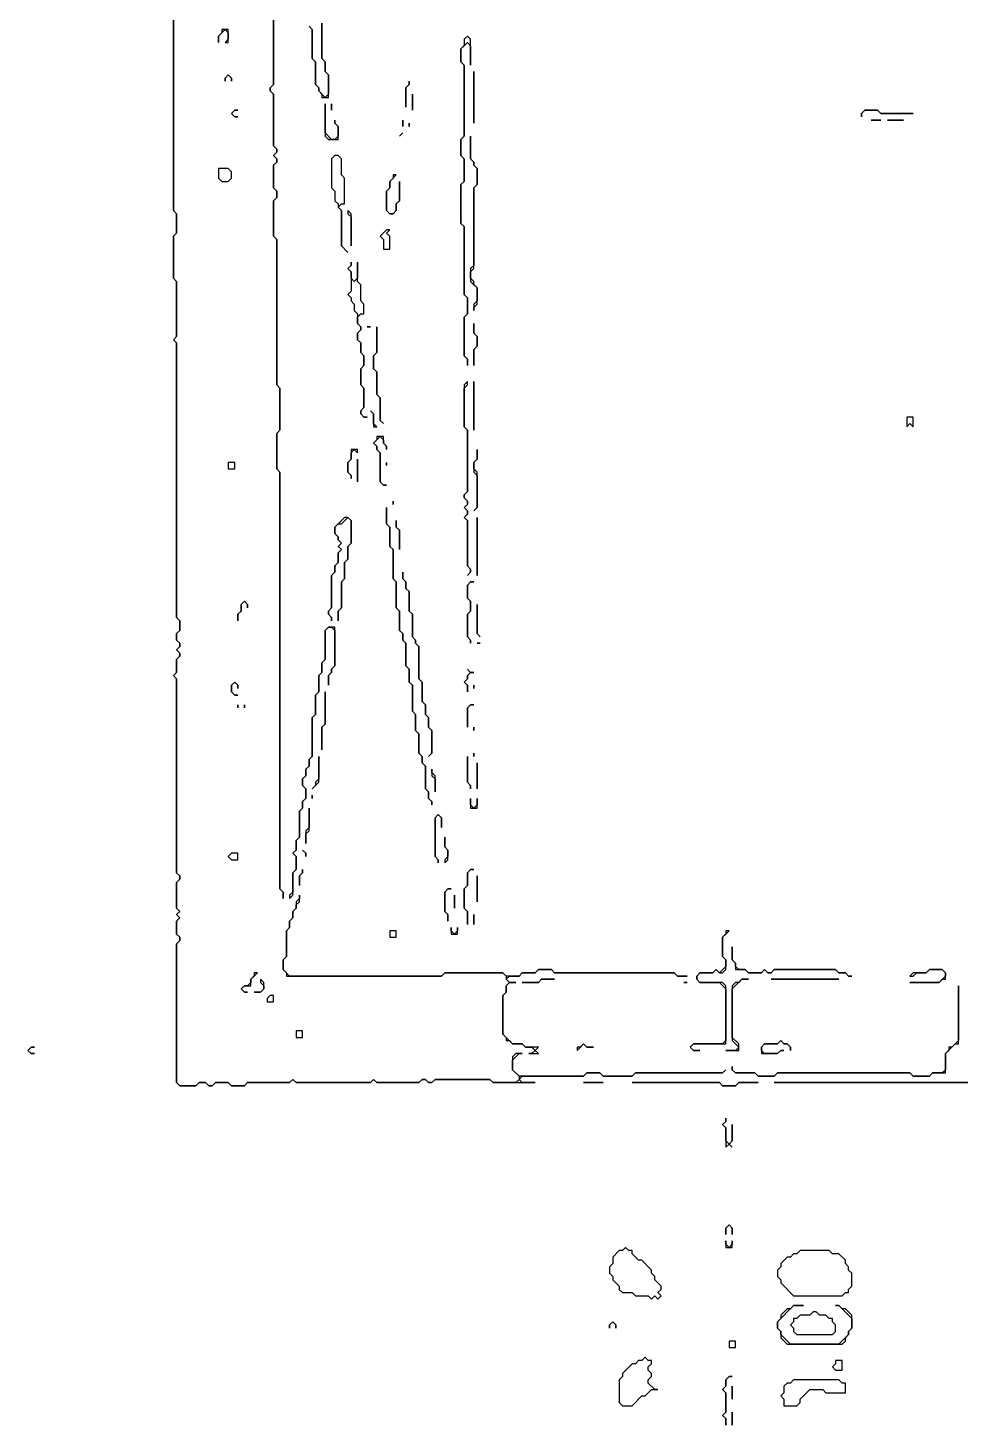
# Model space of a CAD drawing. Header units: metres. Extents: x 0 to 3575, y 1 to 2763.
# Drawn here: x 954 to 1242.5, y 1008 to 1440.5 of the extents above; entities that cross this region are included whole.
import ezdxf

# ---------------------------------------------------------------- set-up
doc = ezdxf.new("R2010")
doc.units = ezdxf.units.M

msp = doc.modelspace()

# ---------------------------------------------------------------- linework, layer by layer
for points in [[(999, 1515), (999, 1384), (1000, 1383), (1000, 1377), (999, 1376), (999, 1363), (1000, 1362), (1000, 1345), (999, 1344), (1000, 1343), (1000, 1258), (1001, 1257), (1001, 1254), (1000, 1253), (1000, 1251), (1001, 1250), (1001, 1249), (1000, 1248), (1001, 1247), (1001, 1246), (1000, 1245), (1000, 1241), (999, 1240), (1000, 1239), (1000, 1179), (1001, 1178), (1001, 1177), (1000, 1176), (1000, 1168), (1001, 1167), (1000, 1166), (1001, 1165), (1000, 1164), (1000, 1160), (1001, 1159), (1001, 1158), (1000, 1157), (1000, 1114), (1001, 1113), (1006, 1113), (1007, 1114), (1009, 1114), (1010, 1113), (1011, 1113), (1012, 1114), (1016, 1114), (1017, 1113), (1021, 1113), (1022, 1114), (1035, 1114), (1036, 1115), (1037, 1114), (1060, 1114), (1061, 1115), (1062, 1114), (1075, 1114), (1076, 1115), (1077, 1115), (1078, 1114), (1079, 1114), (1080, 1115), (1097, 1115), (1098, 1114), (1111, 1114), (1107, 1114), (1106, 1115), (1107, 1116), (1126, 1116), (1127, 1117), (1131, 1117), (1132, 1116), (1141, 1116), (1142, 1117), (1169, 1117), (1170, 1118), (1169, 1117), (1142, 1117), (1141, 1116), (1132, 1116), (1131, 1117), (1127, 1117), (1126, 1116), (1106, 1116), (1104, 1118), (1104, 1121), (1106, 1123), (1107, 1123), (1105, 1123), (1104, 1122), (1104, 1118), (1106, 1116), (1106, 1115), (1105, 1114), (1098, 1114), (1097, 1115), (1080, 1115), (1079, 1114), (1078, 1114), (1077, 1115), (1076, 1115), (1075, 1114), (1062, 1114), (1061, 1115), (1060, 1114), (1037, 1114), (1036, 1115), (1035, 1114), (1022, 1114), (1021, 1113), (1017, 1113), (1016, 1114), (1012, 1114), (1011, 1113), (1010, 1113), (1009, 1114), (1007, 1114), (1006, 1113), (1001, 1113), (1000, 1114), (1000, 1157), (1001, 1158), (1001, 1159), (1000, 1160), (1000, 1164), (1001, 1165), (1000, 1166), (1001, 1167), (1000, 1168), (1000, 1176), (1001, 1177), (1001, 1178), (1000, 1179), (1000, 1239), (999, 1240), (1000, 1241), (1000, 1245), (1001, 1246), (1001, 1247), (1000, 1248), (1001, 1249), (1001, 1250), (1000, 1251), (1000, 1253), (1001, 1254), (1001, 1257), (1000, 1258), (1000, 1343), (999, 1344), (1000, 1345), (1000, 1362), (999, 1363), (999, 1376), (1000, 1377), (1000, 1383), (999, 1384), (999, 1515)], [(1030, 1482), (1030, 1423), (1029, 1422), (1029, 1421), (1030, 1420), (1030, 1404), (1031, 1403), (1031, 1402), (1030, 1401), (1031, 1400), (1031, 1399), (1030, 1398), (1030, 1391), (1031, 1390), (1031, 1388), (1030, 1387), (1030, 1376), (1031, 1375), (1031, 1330), (1032, 1329), (1032, 1316), (1031, 1315), (1031, 1304), (1032, 1303), (1032, 1174), (1033, 1173), (1033, 1171), (1033, 1173), (1032, 1174), (1032, 1303), (1031, 1304), (1031, 1315), (1032, 1316), (1032, 1329), (1031, 1330), (1031, 1375), (1030, 1376), (1030, 1387), (1031, 1388), (1031, 1390), (1030, 1391), (1030, 1398), (1031, 1399), (1031, 1400), (1030, 1401), (1031, 1402), (1031, 1403), (1030, 1404), (1030, 1420), (1029, 1421), (1029, 1422), (1030, 1423), (1030, 1482)], [(1041, 1441), (1042, 1440), (1042, 1431), (1043, 1430), (1043, 1423), (1044, 1422), (1044, 1421), (1045, 1420), (1045, 1419), (1047, 1419), (1047, 1426), (1046, 1427), (1046, 1430), (1045, 1431), (1045, 1442)], [(1045, 1442), (1045, 1431), (1046, 1430), (1046, 1427), (1047, 1426), (1047, 1420), (1046, 1419), (1044, 1421), (1044, 1422), (1043, 1423), (1043, 1430), (1042, 1431), (1042, 1440), (1041, 1441)]]:
    msp.add_lwpolyline(points)
for points in [[(976, 1438)], [(976, 1436)], [(1014, 1440), (1014, 1439), (1013, 1438), (1013, 1436), (1013, 1438), (1015, 1440), (1016, 1439), (1016, 1437), (1015, 1436), (1016, 1436), (1016, 1440)], [(1090, 1438), (1089, 1437), (1089, 1435), (1088, 1434), (1088, 1430), (1089, 1429), (1089, 1407), (1088, 1406), (1088, 1401), (1089, 1400), (1089, 1393), (1088, 1392), (1088, 1380), (1089, 1379), (1089, 1358), (1090, 1357), (1090, 1352), (1089, 1351), (1089, 1339), (1090, 1338), (1090, 1336), (1090, 1338), (1089, 1339), (1089, 1351), (1090, 1352), (1090, 1357), (1089, 1358), (1089, 1379), (1088, 1380), (1088, 1392), (1089, 1393), (1089, 1400), (1088, 1401), (1088, 1406), (1089, 1407), (1089, 1429), (1088, 1430), (1088, 1434), (1090, 1436), (1091, 1435), (1091, 1429), (1091, 1437)], [(1016, 1426), (1015, 1425), (1015, 1424), (1015, 1425), (1016, 1426), (1017, 1425), (1017, 1424), (1017, 1425)], [(1072, 1424), (1072, 1423), (1071, 1422), (1071, 1416), (1071, 1422), (1072, 1423)], [(1074, 1424)], [(1092, 1427), (1092, 1411)], [(1073, 1420), (1073, 1415)], [(1074, 1422)], [(1018, 1415), (1017, 1414), (1018, 1413), (1019, 1413), (1018, 1413), (1017, 1414), (1018, 1415), (1019, 1415)], [(1046, 1417), (1046, 1407), (1047, 1406), (1050, 1406), (1050, 1410), (1049, 1411), (1049, 1412), (1049, 1411), (1050, 1410), (1050, 1407), (1049, 1406), (1048, 1406), (1046, 1408)], [(1048, 1417), (1048, 1415)], [(1213, 1415), (1212, 1414), (1212, 1413), (1212, 1414), (1213, 1415), (1217, 1415), (1218, 1414), (1228, 1414), (1218, 1414), (1217, 1415)], [(1070, 1412), (1070, 1410)], [(1072, 1413)], [(1072, 1411), (1072, 1410)], [(1215, 1412), (1218, 1412)], [(1220, 1412), (1225, 1412)], [(1070, 1408), (1069, 1407)], [(1091, 1407), (1091, 1400), (1092, 1399), (1092, 1398), (1093, 1397), (1093, 1392), (1092, 1391), (1092, 1367), (1091, 1366), (1091, 1362), (1093, 1360), (1093, 1356), (1092, 1355), (1092, 1353), (1092, 1354), (1093, 1355), (1093, 1360), (1092, 1361), (1092, 1362), (1091, 1363), (1091, 1365), (1092, 1366), (1092, 1391), (1093, 1392), (1093, 1397), (1092, 1398), (1092, 1399), (1091, 1400)], [(1013, 1397), (1013, 1394), (1014, 1393), (1016, 1393), (1017, 1394), (1017, 1396), (1016, 1397)], [(1049, 1401), (1048, 1400), (1048, 1391), (1049, 1390), (1049, 1387), (1050, 1386), (1050, 1385), (1051, 1384), (1051, 1373), (1053, 1371), (1051, 1373), (1051, 1384), (1050, 1385), (1051, 1386), (1052, 1386), (1052, 1394), (1051, 1395), (1051, 1400), (1050, 1401)], [(1067, 1395), (1067, 1394), (1066, 1393), (1066, 1391), (1065, 1390), (1065, 1384), (1066, 1383), (1067, 1383), (1068, 1384), (1068, 1386), (1069, 1387), (1069, 1393), (1069, 1387), (1068, 1386), (1068, 1384), (1067, 1383), (1066, 1383), (1065, 1384), (1065, 1390), (1066, 1391), (1066, 1393), (1068, 1395)], [(1053, 1384), (1053, 1383), (1054, 1382), (1054, 1373), (1054, 1383)], [(1065, 1378), (1063, 1376), (1064, 1375), (1064, 1372), (1066, 1372), (1066, 1376), (1065, 1377), (1066, 1378)], [(1054, 1368), (1054, 1367), (1053, 1366), (1054, 1365), (1054, 1359), (1053, 1358), (1054, 1357), (1054, 1356), (1055, 1355), (1055, 1353), (1056, 1352), (1056, 1349), (1057, 1348), (1057, 1347), (1056, 1346), (1056, 1344), (1057, 1343), (1057, 1340), (1058, 1339), (1058, 1336), (1057, 1335), (1057, 1330), (1058, 1329), (1058, 1323), (1057, 1322), (1057, 1321), (1058, 1320), (1059, 1320), (1058, 1320), (1057, 1321), (1057, 1322), (1058, 1323), (1058, 1329), (1057, 1330), (1057, 1335), (1058, 1336), (1058, 1339), (1057, 1340), (1057, 1343), (1056, 1344), (1056, 1346), (1057, 1347), (1057, 1348), (1056, 1349), (1056, 1351), (1057, 1352), (1058, 1352), (1058, 1355), (1057, 1356), (1057, 1361), (1056, 1362), (1056, 1368), (1056, 1363), (1055, 1362), (1054, 1363), (1054, 1365), (1053, 1366), (1054, 1367)], [(1059, 1348), (1060, 1348)], [(1062, 1348), (1062, 1340), (1061, 1339), (1061, 1335), (1062, 1334), (1062, 1327), (1063, 1326), (1063, 1319), (1064, 1318), (1063, 1319), (1063, 1326), (1062, 1327), (1062, 1334), (1061, 1335), (1061, 1339), (1062, 1340)], [(1092, 1349), (1092, 1346), (1093, 1345), (1093, 1342), (1092, 1341), (1092, 1336), (1092, 1341), (1093, 1342), (1093, 1345), (1092, 1346)], [(1090, 1331), (1089, 1330), (1089, 1317), (1090, 1316), (1090, 1297), (1089, 1296), (1089, 1295), (1090, 1294), (1090, 1293), (1089, 1292), (1090, 1291), (1090, 1290), (1089, 1289), (1090, 1288), (1090, 1274), (1091, 1273), (1091, 1272), (1090, 1271), (1091, 1272), (1091, 1273), (1090, 1274), (1090, 1288), (1089, 1289), (1090, 1290), (1090, 1291), (1089, 1292), (1090, 1293), (1090, 1294), (1089, 1295), (1089, 1296), (1090, 1297), (1090, 1316), (1089, 1317), (1089, 1329), (1090, 1330)], [(1092, 1331), (1092, 1316)], [(1060, 1322), (1061, 1321), (1061, 1317), (1062, 1317), (1061, 1318), (1061, 1321)], [(1226, 1320), (1226, 1317), (1227, 1318), (1228, 1317), (1228, 1320)], [(1062, 1314), (1062, 1313), (1061, 1312), (1062, 1311), (1062, 1310), (1063, 1309), (1063, 1300), (1064, 1299), (1065, 1299), (1064, 1299), (1063, 1300), (1063, 1309), (1062, 1310), (1062, 1311), (1061, 1312), (1063, 1314), (1064, 1313), (1064, 1312), (1065, 1311), (1065, 1310), (1065, 1311), (1064, 1312), (1064, 1314)], [(1054, 1310), (1054, 1307), (1053, 1306), (1053, 1303), (1054, 1302), (1054, 1301), (1054, 1302), (1053, 1303), (1053, 1306), (1054, 1307), (1054, 1309), (1055, 1310), (1056, 1309), (1056, 1310)], [(1056, 1307), (1056, 1300)], [(1093, 1310), (1093, 1307), (1092, 1306), (1092, 1303), (1093, 1302), (1093, 1292), (1092, 1291), (1093, 1292), (1093, 1303), (1092, 1304), (1092, 1306), (1093, 1307)], [(1016, 1306), (1016, 1304), (1018, 1304), (1018, 1306)], [(1065, 1306), (1065, 1305)], [(1065, 1294)], [(1067, 1294), (1067, 1293)], [(1052, 1289), (1049, 1286), (1049, 1284), (1050, 1283), (1050, 1282), (1051, 1281), (1050, 1280), (1051, 1279), (1050, 1278), (1050, 1275), (1049, 1274), (1049, 1272), (1048, 1271), (1048, 1261), (1047, 1260), (1047, 1259), (1048, 1258), (1048, 1257), (1048, 1258), (1047, 1259), (1047, 1260), (1048, 1261), (1048, 1271), (1049, 1272), (1049, 1274), (1050, 1275), (1050, 1278), (1051, 1279), (1050, 1280), (1051, 1281), (1050, 1282), (1050, 1283), (1049, 1284), (1049, 1286), (1050, 1287), (1051, 1287), (1053, 1289), (1054, 1288), (1054, 1281), (1053, 1280), (1053, 1276), (1052, 1275), (1052, 1270), (1051, 1269), (1051, 1261), (1050, 1260), (1050, 1257), (1050, 1260), (1051, 1261), (1051, 1269), (1052, 1270), (1052, 1275), (1053, 1276), (1053, 1280), (1054, 1281), (1054, 1288), (1053, 1289)], [(1065, 1292), (1065, 1287), (1066, 1286), (1066, 1280), (1067, 1279), (1067, 1270), (1068, 1269), (1068, 1261), (1069, 1260), (1069, 1254), (1070, 1253), (1070, 1251), (1071, 1250), (1071, 1243), (1072, 1242), (1072, 1238), (1073, 1237), (1073, 1229), (1074, 1228), (1074, 1223), (1075, 1222), (1075, 1216), (1076, 1215), (1076, 1213), (1077, 1212), (1077, 1205), (1078, 1204), (1078, 1202), (1079, 1201), (1079, 1200), (1079, 1201), (1078, 1202), (1078, 1204), (1077, 1205), (1077, 1212), (1076, 1213), (1076, 1215), (1075, 1216), (1075, 1222), (1074, 1223), (1074, 1228), (1073, 1229), (1073, 1237), (1072, 1238), (1072, 1242), (1071, 1243), (1071, 1250), (1070, 1251), (1070, 1253), (1069, 1254), (1069, 1260), (1068, 1261), (1068, 1269), (1067, 1270), (1067, 1279), (1066, 1280), (1066, 1286), (1065, 1287)], [(1093, 1289), (1093, 1271)], [(1068, 1288), (1068, 1286), (1069, 1285), (1069, 1279), (1069, 1285), (1068, 1286)], [(1070, 1272), (1070, 1270), (1071, 1269), (1071, 1267), (1072, 1266), (1072, 1260), (1073, 1259), (1073, 1252), (1074, 1251), (1074, 1250), (1075, 1249), (1075, 1239), (1076, 1238), (1076, 1232), (1077, 1231), (1077, 1228), (1078, 1227), (1078, 1224), (1079, 1223), (1079, 1216), (1078, 1215), (1079, 1216), (1079, 1223), (1078, 1224), (1078, 1227), (1077, 1228), (1077, 1231), (1076, 1232), (1076, 1238), (1075, 1239), (1075, 1249), (1074, 1250), (1074, 1251), (1073, 1252), (1073, 1259), (1072, 1260), (1072, 1266), (1071, 1267), (1071, 1269), (1070, 1270)], [(1091, 1269), (1090, 1268), (1090, 1264), (1091, 1263), (1091, 1260), (1090, 1259), (1090, 1252), (1091, 1251), (1091, 1250), (1091, 1251), (1090, 1252), (1090, 1259), (1091, 1260), (1091, 1263), (1090, 1264), (1090, 1268), (1091, 1269), (1092, 1269)], [(1021, 1263), (1020, 1262), (1020, 1260), (1019, 1259), (1019, 1257), (1019, 1259), (1020, 1260), (1020, 1262), (1021, 1263), (1022, 1262), (1022, 1261), (1022, 1262)], [(1093, 1262), (1093, 1253), (1094, 1252), (1093, 1253)], [(1047, 1255), (1046, 1254), (1046, 1245), (1045, 1244), (1045, 1241), (1044, 1240), (1044, 1235), (1043, 1234), (1043, 1228), (1042, 1227), (1042, 1215), (1041, 1214), (1041, 1212), (1040, 1211), (1040, 1209), (1039, 1208), (1039, 1206), (1040, 1205), (1040, 1202), (1039, 1201), (1039, 1199), (1038, 1198), (1038, 1190), (1037, 1189), (1037, 1186), (1036, 1185), (1037, 1184), (1037, 1180), (1036, 1179), (1036, 1173), (1035, 1172), (1035, 1171), (1036, 1172), (1036, 1179), (1037, 1180), (1037, 1184), (1036, 1185), (1037, 1186), (1037, 1189), (1038, 1190), (1038, 1198), (1039, 1199), (1039, 1201), (1040, 1202), (1040, 1205), (1039, 1206), (1039, 1208), (1040, 1209), (1040, 1211), (1041, 1212), (1041, 1214), (1042, 1215), (1042, 1227), (1043, 1228), (1043, 1234), (1044, 1235), (1044, 1240), (1045, 1241), (1045, 1244), (1046, 1245), (1046, 1254), (1047, 1255), (1048, 1255), (1049, 1254), (1049, 1243), (1048, 1242), (1048, 1241), (1047, 1240), (1047, 1237), (1047, 1240), (1048, 1241), (1048, 1242), (1049, 1243), (1049, 1255)], [(1093, 1250), (1094, 1250)], [(1090, 1242), (1091, 1241), (1090, 1240), (1090, 1239), (1089, 1238), (1090, 1237), (1090, 1235), (1090, 1237), (1089, 1238), (1090, 1239), (1090, 1240), (1091, 1241), (1092, 1241), (1091, 1241)], [(1018, 1238), (1017, 1237), (1017, 1235), (1018, 1234), (1019, 1234), (1018, 1234), (1017, 1235), (1017, 1237), (1018, 1238), (1019, 1237), (1019, 1236), (1019, 1237)], [(1092, 1237), (1092, 1236)], [(1046, 1235), (1046, 1225), (1045, 1224), (1045, 1217), (1045, 1224), (1046, 1225)], [(1019, 1231), (1019, 1230)], [(1021, 1231), (1021, 1230)], [(1091, 1231), (1090, 1230), (1090, 1224), (1090, 1230), (1091, 1231), (1092, 1231)], [(1092, 1224), (1092, 1223)], [(1092, 1216), (1092, 1215)], [(1044, 1215), (1044, 1208), (1043, 1207), (1043, 1206), (1042, 1205), (1044, 1207)], [(1079, 1211), (1079, 1209), (1080, 1208), (1080, 1204), (1080, 1209), (1079, 1210)], [(1090, 1215), (1090, 1207), (1091, 1206), (1091, 1205), (1091, 1206), (1090, 1207)], [(1093, 1213), (1093, 1205)], [(1042, 1203), (1042, 1202)], [(1041, 1199), (1041, 1193), (1040, 1192), (1040, 1188), (1040, 1191), (1041, 1192)], [(1091, 1202), (1091, 1199), (1093, 1199), (1093, 1202), (1093, 1200), (1092, 1199), (1091, 1200)], [(1081, 1197), (1080, 1196), (1080, 1184), (1081, 1183), (1081, 1182), (1081, 1183), (1080, 1184), (1080, 1196), (1081, 1197), (1082, 1196), (1082, 1193), (1082, 1196)], [(1083, 1190), (1083, 1187), (1084, 1186), (1084, 1184), (1083, 1183), (1083, 1182), (1084, 1183), (1084, 1186), (1083, 1187)], [(1039, 1186), (1040, 1185), (1040, 1184), (1040, 1185)], [(1017, 1185), (1016, 1184), (1017, 1183), (1019, 1183), (1019, 1185)], [(1039, 1180), (1039, 1179), (1038, 1178), (1038, 1175), (1038, 1178), (1039, 1179)], [(1091, 1180), (1090, 1179), (1090, 1175), (1089, 1174), (1089, 1168), (1090, 1167), (1090, 1163), (1090, 1167), (1089, 1168), (1089, 1174), (1090, 1175), (1090, 1179), (1091, 1180), (1092, 1180)], [(1093, 1178), (1093, 1170)], [(1084, 1174), (1083, 1173), (1083, 1167), (1084, 1166), (1084, 1164), (1084, 1166), (1083, 1167), (1083, 1173), (1084, 1174), (1085, 1174)], [(1038, 1172), (1038, 1171), (1037, 1170), (1037, 1168), (1036, 1167), (1036, 1165), (1035, 1164), (1035, 1162), (1034, 1161), (1034, 1153), (1033, 1152), (1033, 1149), (1034, 1148), (1034, 1147), (1082, 1147), (1083, 1148), (1101, 1148), (1102, 1147), (1102, 1146), (1103, 1145), (1102, 1144), (1102, 1142), (1101, 1141), (1101, 1129), (1102, 1128), (1102, 1127), (1103, 1127), (1104, 1126), (1107, 1126), (1108, 1125), (1110, 1125), (1111, 1124), (1110, 1123), (1109, 1123), (1112, 1123), (1111, 1124), (1112, 1125), (1108, 1125), (1107, 1126), (1104, 1126), (1101, 1129), (1101, 1141), (1102, 1142), (1102, 1144), (1103, 1145), (1105, 1145), (1103, 1145), (1102, 1146), (1103, 1147), (1106, 1147), (1107, 1148), (1111, 1148), (1112, 1149), (1116, 1149), (1117, 1148), (1154, 1148), (1155, 1147), (1158, 1147), (1155, 1147), (1154, 1148), (1117, 1148), (1116, 1149), (1112, 1149), (1111, 1148), (1107, 1148), (1106, 1147), (1102, 1147), (1101, 1148), (1083, 1148), (1082, 1147), (1035, 1147), (1033, 1149), (1033, 1152), (1034, 1153), (1034, 1161), (1035, 1162), (1035, 1164), (1036, 1165), (1036, 1167), (1037, 1168), (1037, 1169), (1038, 1170)], [(1086, 1172), (1086, 1168)], [(1086, 1164)], [(1092, 1166), (1092, 1163)], [(1066, 1161), (1066, 1159), (1068, 1159), (1068, 1161)], [(1085, 1162), (1085, 1160), (1087, 1160), (1087, 1162), (1087, 1161), (1086, 1160), (1085, 1161)], [(1170, 1161), (1170, 1160), (1169, 1159), (1169, 1153), (1170, 1152), (1170, 1150), (1168, 1148), (1167, 1149), (1166, 1148), (1162, 1148), (1161, 1147), (1161, 1146), (1162, 1145), (1168, 1145), (1170, 1143), (1170, 1127), (1169, 1126), (1160, 1126), (1159, 1125), (1160, 1124), (1162, 1124), (1160, 1124), (1159, 1125), (1160, 1126), (1170, 1126), (1170, 1144), (1169, 1145), (1162, 1145), (1161, 1146), (1161, 1147), (1162, 1148), (1166, 1148), (1167, 1149), (1168, 1148), (1169, 1148), (1170, 1149), (1170, 1152), (1169, 1153), (1169, 1159), (1171, 1161)], [(1172, 1156), (1172, 1152), (1173, 1151), (1173, 1149), (1176, 1149), (1177, 1148), (1181, 1148), (1182, 1149), (1183, 1148), (1184, 1148), (1185, 1149), (1204, 1149), (1205, 1148), (1207, 1148), (1208, 1147), (1209, 1147), (1208, 1147), (1207, 1148), (1205, 1148), (1204, 1149), (1185, 1149), (1184, 1148), (1183, 1148), (1182, 1149), (1181, 1148), (1177, 1148), (1176, 1149), (1174, 1149), (1173, 1150), (1173, 1151), (1172, 1152)], [(1024, 1148), (1024, 1147), (1023, 1146), (1023, 1145), (1022, 1144), (1021, 1144), (1020, 1143), (1021, 1142), (1022, 1142), (1021, 1142), (1020, 1143), (1021, 1144), (1023, 1144), (1023, 1146), (1025, 1148)], [(1233, 1149), (1232, 1148), (1228, 1148), (1227, 1147), (1228, 1147), (1229, 1148), (1232, 1148), (1233, 1149), (1237, 1149), (1238, 1148), (1238, 1147), (1236, 1145), (1227, 1145), (1236, 1145), (1237, 1146), (1238, 1146), (1238, 1148), (1237, 1149)], [(1026, 1146), (1026, 1145), (1027, 1144), (1027, 1143), (1026, 1142), (1024, 1142), (1026, 1142), (1027, 1143), (1027, 1145)], [(1113, 1146), (1112, 1145), (1107, 1145), (1112, 1145), (1113, 1146), (1117, 1146)], [(1157, 1145), (1158, 1145)], [(1175, 1146), (1174, 1145), (1173, 1145), (1172, 1144), (1172, 1127), (1174, 1125), (1173, 1124), (1170, 1124), (1174, 1124), (1174, 1126), (1172, 1128), (1172, 1143), (1175, 1146), (1177, 1146)], [(1242, 1144), (1242, 1127), (1240, 1125), (1239, 1125), (1239, 1124), (1238, 1123), (1238, 1118), (1237, 1117), (1234, 1117), (1233, 1116), (1228, 1116), (1227, 1117), (1186, 1117), (1185, 1116), (1180, 1116), (1179, 1117), (1173, 1117), (1172, 1118), (1172, 1119), (1172, 1118), (1173, 1117), (1179, 1117), (1180, 1116), (1185, 1116), (1186, 1117), (1227, 1117), (1228, 1116), (1233, 1116), (1234, 1117), (1238, 1117), (1238, 1123), (1241, 1126), (1242, 1126)], [(1184, 1146), (1205, 1146)], [(1029, 1141), (1028, 1140), (1028, 1139), (1030, 1139), (1030, 1141)], [(1037, 1130), (1037, 1128), (1039, 1128), (1039, 1130)], [(955, 1125), (954, 1124), (955, 1123), (956, 1123), (955, 1123), (954, 1124), (955, 1125), (956, 1125)], [(1126, 1126), (1125, 1125), (1124, 1125), (1124, 1124), (1126, 1126), (1127, 1125), (1129, 1125), (1127, 1125)], [(1187, 1127), (1186, 1126), (1182, 1126), (1181, 1125), (1181, 1123), (1186, 1123), (1187, 1124), (1188, 1124), (1187, 1124), (1186, 1123), (1182, 1123), (1181, 1124), (1181, 1125), (1182, 1126), (1186, 1126), (1187, 1127), (1188, 1126), (1189, 1126), (1190, 1125), (1190, 1124), (1190, 1125), (1189, 1126), (1188, 1126)], [(1129, 1123)], [(1126, 1114), (1132, 1114)], [(1141, 1114), (1168, 1114), (1169, 1113), (1173, 1113), (1174, 1114), (1180, 1114), (1174, 1114), (1173, 1113), (1169, 1113), (1168, 1114)], [(1247, 1115), (1246, 1114), (1185, 1114), (1246, 1114), (1247, 1115), (1248, 1114), (1257, 1114), (1258, 1115), (1347, 1115), (1348, 1114), (1350, 1114), (1348, 1114), (1347, 1115), (1258, 1115), (1257, 1114), (1248, 1114)], [(1170, 1103), (1170, 1102), (1169, 1101), (1170, 1100), (1170, 1094), (1171, 1095), (1172, 1094), (1171, 1095), (1172, 1096), (1172, 1101), (1172, 1096), (1171, 1095), (1170, 1096), (1170, 1100), (1169, 1101), (1170, 1102)], [(1172, 1103)], [(1171, 1070), (1170, 1069), (1170, 1067), (1170, 1069), (1171, 1070), (1172, 1069), (1172, 1067), (1172, 1069)], [(1170, 1065), (1170, 1063), (1172, 1063), (1172, 1065), (1172, 1064), (1171, 1063), (1170, 1064)], [(1139, 1063), (1138, 1062), (1137, 1062), (1135, 1060), (1135, 1058), (1134, 1057), (1134, 1055), (1135, 1054), (1135, 1053), (1137, 1051), (1137, 1050), (1138, 1049), (1141, 1049), (1142, 1048), (1146, 1048), (1147, 1047), (1148, 1048), (1149, 1047), (1150, 1048), (1149, 1049), (1150, 1050), (1150, 1051), (1148, 1053), (1148, 1054), (1147, 1055), (1147, 1056), (1144, 1059), (1143, 1059), (1141, 1061), (1141, 1062), (1140, 1062)], [(1193, 1062), (1192, 1061), (1191, 1061), (1190, 1060), (1189, 1060), (1187, 1058), (1187, 1057), (1186, 1056), (1186, 1054), (1187, 1053), (1187, 1052), (1191, 1048), (1206, 1048), (1207, 1049), (1208, 1049), (1208, 1050), (1209, 1051), (1209, 1055), (1208, 1056), (1208, 1057), (1207, 1058), (1207, 1059), (1205, 1061), (1203, 1061), (1202, 1062)], [(1191, 1045), (1190, 1044), (1189, 1044), (1187, 1042), (1187, 1041), (1186, 1040), (1186, 1038), (1187, 1037), (1187, 1035), (1189, 1033), (1206, 1033), (1207, 1034), (1207, 1035), (1208, 1036), (1208, 1037), (1209, 1038), (1209, 1042), (1207, 1044), (1206, 1044), (1205, 1045), (1204, 1045), (1205, 1045), (1209, 1041), (1209, 1038), (1208, 1037), (1208, 1036), (1205, 1033), (1190, 1033), (1187, 1036), (1187, 1037), (1186, 1038), (1186, 1040), (1191, 1045), (1194, 1045)], [(1197, 1043), (1196, 1042), (1193, 1042), (1192, 1041), (1191, 1041), (1191, 1040), (1190, 1039), (1191, 1038), (1191, 1037), (1192, 1036), (1203, 1036), (1204, 1037), (1204, 1039), (1203, 1040), (1203, 1041), (1202, 1041), (1201, 1042), (1199, 1042), (1198, 1043)], [(1135, 1040), (1134, 1039), (1134, 1038), (1134, 1039), (1135, 1040), (1136, 1039), (1136, 1038), (1136, 1039)], [(1171, 1034), (1171, 1032), (1173, 1032), (1173, 1034)], [(1145, 1029), (1144, 1028), (1143, 1028), (1142, 1027), (1141, 1027), (1138, 1024), (1138, 1023), (1137, 1022), (1137, 1015), (1138, 1014), (1141, 1014), (1144, 1017), (1145, 1017), (1147, 1019), (1149, 1019), (1148, 1019), (1146, 1021), (1146, 1022), (1147, 1023), (1147, 1024), (1146, 1025), (1146, 1026), (1147, 1027), (1147, 1028), (1146, 1028)], [(1204, 1028), (1204, 1027), (1203, 1026), (1204, 1025), (1206, 1025), (1206, 1028)], [(1171, 1023), (1170, 1022), (1170, 1020), (1169, 1019), (1170, 1018), (1170, 1012), (1169, 1011), (1170, 1010), (1170, 1008), (1170, 1010), (1169, 1011), (1170, 1012), (1170, 1018), (1169, 1019), (1170, 1020), (1170, 1022), (1171, 1023), (1172, 1023)], [(1191, 1022), (1190, 1021), (1189, 1021), (1188, 1020), (1188, 1018), (1187, 1017), (1188, 1016), (1188, 1014), (1192, 1014), (1193, 1015), (1193, 1016), (1196, 1019), (1200, 1019), (1201, 1018), (1207, 1018), (1207, 1021), (1206, 1021), (1205, 1022)], [(1172, 1020), (1172, 1016)], [(1172, 1012), (1172, 1008)]]:
    msp.add_lwpolyline(points, close=True)

doc.saveas('drawing.dxf')
